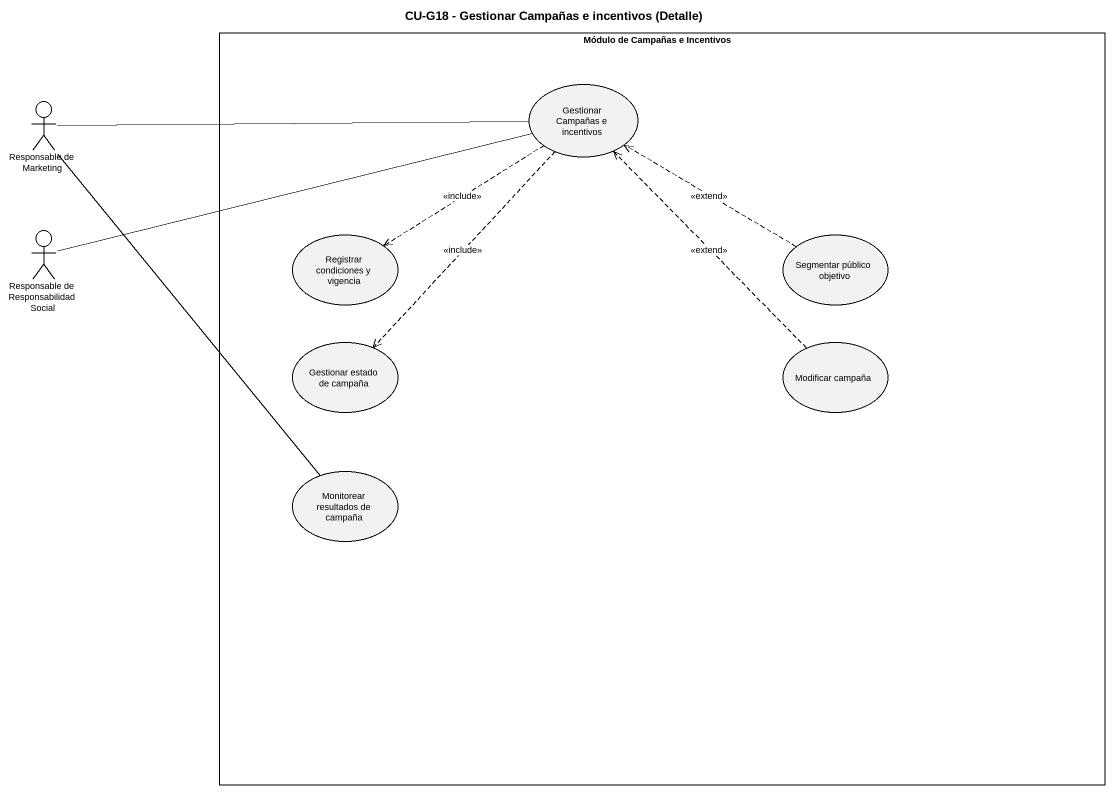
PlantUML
@startuml
title CU-G18 - Gestionar Campañas e incentivos (Detalle)
rectangle "Módulo de Campañas e Incentivos" as Módulo_de_Campañas_e {
  usecase "Gestionar Campañas e incentivos" as Gestionar_Campañas_e
  usecase "Registrar condiciones y vigencia" as Registrar_condiciones_y
  usecase "Segmentar público objetivo" as Segmentar_público_objetivo
  usecase "Gestionar estado de campaña" as Gestionar_estado_de_campaña
  usecase "Modificar campaña" as Modificar_campaña
  usecase "Monitorear resultados de campaña" as Monitorear_resultados_de
}
actor "Responsable de Marketing" as Responsable_de_Marketing
actor "Responsable de Responsabilidad Social" as Responsable_de
Gestionar_Campañas_e ..> Registrar_condiciones_y : <<include>>
Gestionar_Campañas_e ..> Gestionar_estado_de_campaña : <<include>>
Responsable_de_Marketing -right- Gestionar_Campañas_e
Responsable_de_Marketing -- Monitorear_resultados_de
Responsable_de -right- Gestionar_Campañas_e
Segmentar_público_objetivo .left.> Gestionar_Campañas_e : <<extend>>
Modificar_campaña .up.> Gestionar_Campañas_e : <<extend>>
@enduml
